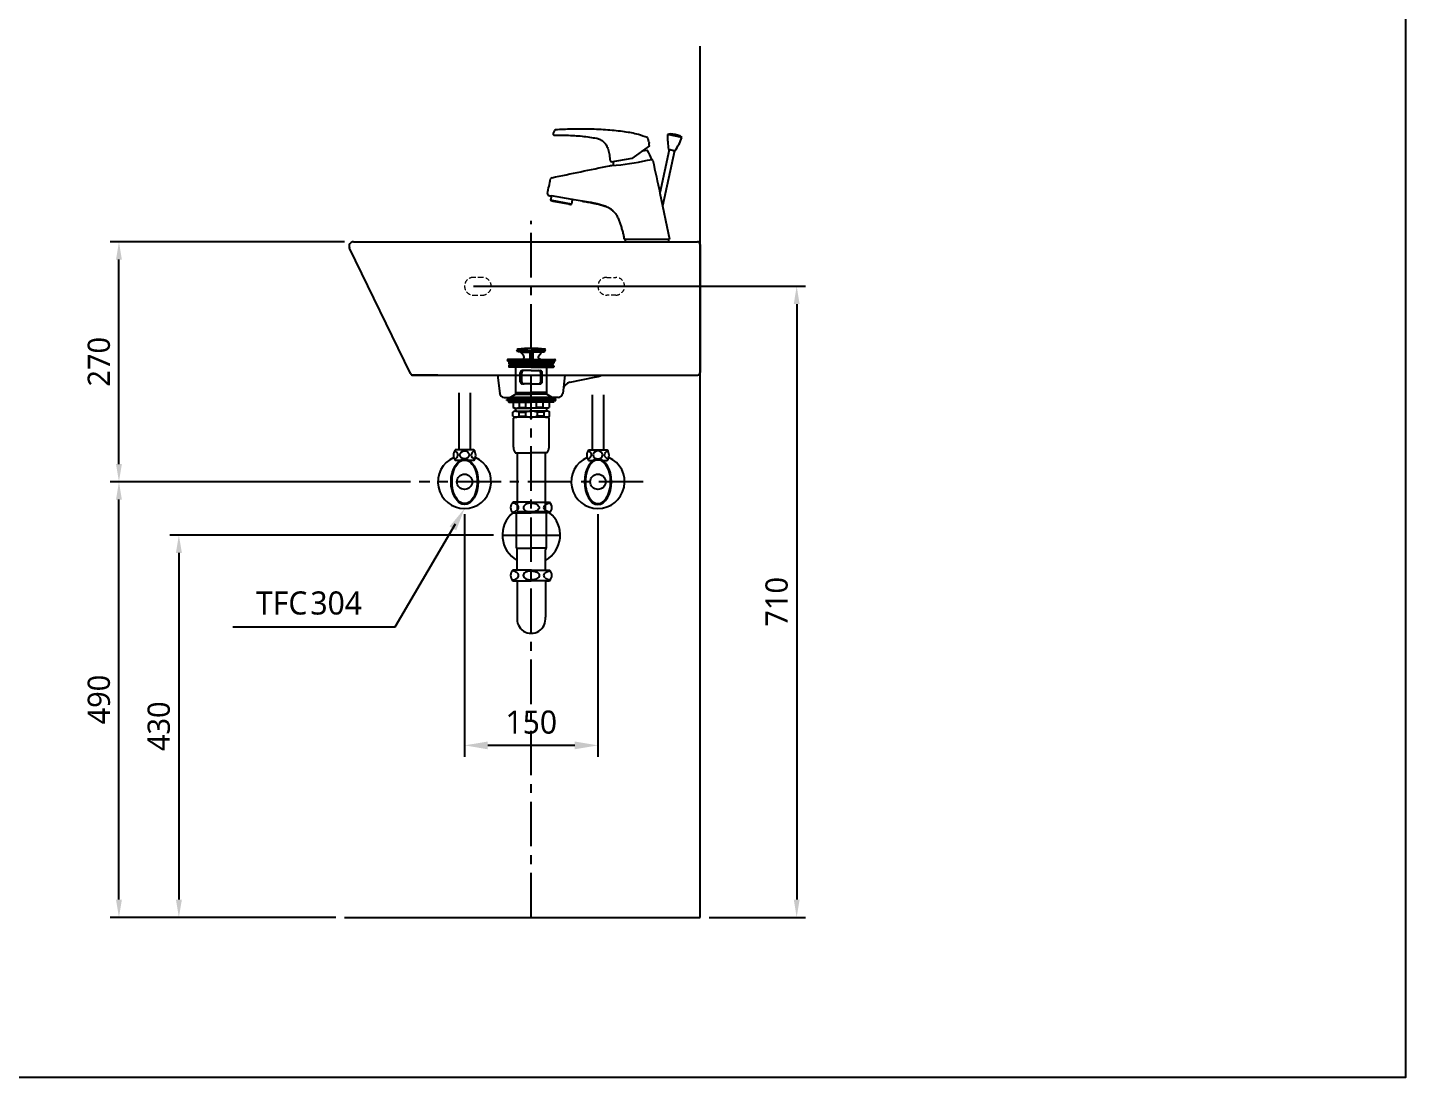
# Model space of a CAD drawing. Extents: x 189 to 5526, y -51 to 2049.
# Drawn here: x 1739 to 3289, y -51 to 1130 of the extents above; entities that cross this region are included whole.
import ezdxf

# ---------------------------------------------------------------- set-up
doc = ezdxf.new("R2010")
doc.units = 0
doc.header["$LTSCALE"] = 20
doc.header["$MEASUREMENT"] = 0
for name, pattern in [('CENTER', [2, 1.25, -0.25, 0.25, -0.25]), ('HIDDEN', [0.375, 0.25, -0.125]), ('HIDDEN2', [0.1875, 0.125, -0.0625])]:
    doc.linetypes.add(name, pattern=pattern)
doc.layers.get('0').update_dxf_attribs({"linetype": 'CONTINUOUS'})
doc.layers.get('DEFPOINTS').update_dxf_attribs({"linetype": 'CONTINUOUS'})
for name, color, linetype in [('1', 7, 'CONTINUOUS'), ('3', 3, 'CONTINUOUS'), ('4', 4, 'CONTINUOUS'), ('5', 5, 'CONTINUOUS'), ('6', 6, 'CONTINUOUS'), ('7', 7, 'CONTINUOUS'), ('CENTER', 2, 'CENTER')]:
    doc.layers.add(name, color=color, linetype=linetype)
doc.layers.add('2', color=2, linetype='HIDDEN2', lineweight=9)
doc.styles.get("Standard").update_dxf_attribs({"font": 'NanumGothic.ttf'})
doc.dimstyles.get("Standard").update_dxf_attribs({"dimtxt": 25, "dimasz": 20, "dimexe": 10, "dimexo": 10, "dimgap": 10, "dimtad": 1, "dimdec": 0, "dimzin": 0, "dimdsep": 46, "dimtxsty": 'Standard', "dimcen": 0, "dimclrd": 3, "dimclre": 3, "dimclrt": 2, "dimadec": 0, "dimazin": 0, "dimtfac": 1, "dimtdec": 0, "dimtmove": 0, "dimatfit": 3, "dimfxl": 1, "dimtolj": 1, "dimtzin": 0, "dimarcsym": 0})

# ---------------------------------------------------------------- blocks, each defined once
blk = doc.blocks.new('A$C70257C18')
at = {"layer": '1'}
blk.add_line((50.8, 128.4), (4.2, 128.4), dxfattribs=at)
at = {"layer": '3'}
for p, q in [((0.5, 170.6), (0.5, 170)), ((10.2, 171), (0.9, 171)), ((27.5, 171), (10.2, 171)), ((12.5, 179.6), (11.3, 181.7)), ((11.4, 181.5), (27.5, 181.5)), ((27.5, 179.6), (12.5, 179.6)), ((15, 179.4), (25.8, 178.7)), ((19.2, 174.7), (16.5, 178.6)), ((17.1, 171), (18.6, 171.8)), ((27.5, 179.6), (25.8, 178.7)), ((25.8, 178.7), (25.8, 171)), ((27, 179.3), (26.6, 172.9)), ((26.8, 171), (26.6, 173)), ((26.6, 173), (27.5, 173)), ((43.6, 181.5), (27.5, 181.5)), ((27.5, 179.6), (42.5, 179.6)), ((27.5, 179.6), (29.3, 178.7)), ((28.5, 173), (27.5, 173)), ((27.5, 171), (44.8, 171)), ((28, 179.3), (28.5, 172.9)), ((28.2, 171), (28.5, 173)), ((40, 179.4), (29.3, 178.7)), ((29.3, 178.7), (29.3, 171)), ((35.8, 174.7), (38.5, 178.6)), ((37.9, 171), (36.4, 171.8)), ((42.5, 179.6), (43.7, 181.7)), ((44.8, 171), (54.1, 171)), ((54.5, 170.6), (54.5, 170)), ((0.5, 170), (27.5, 170)), ((0.5, 170), (2.6, 168.5)), ((2.2, 168.3), (2.2, 167)), ((2.2, 164), (2.2, 162.7)), ((8.5, 168.5), (2.4, 168.5)), ((27.5, 162.5), (2.4, 162.5)), ((27.5, 166.5), (2.7, 166.5)), ((27.5, 164.5), (2.7, 164.5)), ((8.5, 168.5), (27.5, 168.5)), ((10, 131.9), (10, 162.5)), ((15.1, 146), (15.1, 156)), ((16.9, 146), (16.9, 156)), ((27.5, 158.5), (17.6, 158.5)), ((54.5, 170), (27.5, 170)), ((46.5, 168.5), (27.5, 168.5)), ((27.5, 166.5), (52.3, 166.5)), ((27.5, 164.5), (52.3, 164.5)), ((27.5, 162.5), (52.6, 162.5)), ((27.5, 158.5), (37.4, 158.5)), ((38.1, 146), (38.1, 156)), ((39.9, 146), (39.9, 156)), ((45, 131.9), (45, 162.5)), ((46.5, 168.5), (52.6, 168.5)), ((54.5, 170), (52.4, 168.5)), ((52.8, 168.3), (52.8, 167)), ((52.8, 164), (52.8, 162.7)), ((27.5, 143.5), (17.6, 143.5)), ((27.5, 143.5), (37.4, 143.5)), ((10, 131.9), (0, 125.9)), ((0, 125.9), (27.5, 125.9)), ((0, 124.9), (0, 125.9)), ((10, 124.9), (0, 124.9)), ((1.8, 124.9), (1.8, 123.6)), ((10.7, 134), (10, 135.2)), ((10, 134), (27.5, 134)), ((10, 131.9), (27.5, 131.9)), ((45, 124.9), (10, 124.9)), ((10.7, 131.9), (10.7, 134)), ((45, 134), (27.5, 134)), ((45, 131.9), (27.5, 131.9)), ((55, 125.9), (27.5, 125.9)), ((44.3, 134), (45, 135.2)), ((44.3, 131.9), (44.3, 134)), ((45, 131.9), (55, 125.9)), ((45, 124.9), (55, 124.9)), ((53.2, 124.9), (53.2, 123.6)), ((55, 124.9), (55, 125.9)), ((2.3, 123.1), (7.3, 123.1)), ((6.8, 107.4), (6.8, 111.6)), ((7.3, 123.1), (27.5, 123.1)), ((7.3, 123.1), (7.3, 117)), ((8.3, 116.4), (7.3, 117)), ((8.3, 116.4), (9.7, 116.4)), ((9.7, 116.4), (27.5, 116.4)), ((10, 113), (10, 116.4)), ((10.1, 113), (27.3, 113)), ((13.5, 111.6), (20.9, 111.6)), ((13.5, 111.6), (13.5, 107.4)), ((14.1, 117), (14.1, 123.1)), ((14.1, 117), (21.5, 117)), ((20.9, 111.6), (20.9, 107.4)), ((21.5, 117), (21.5, 123.1)), ((47.7, 123.1), (27.5, 123.1)), ((45.3, 116.4), (27.5, 116.4)), ((44.9, 113), (27.7, 113)), ((33.5, 117), (33.5, 123.1)), ((40.9, 117), (33.5, 117)), ((34.1, 111.6), (34.1, 107.4)), ((41.5, 111.6), (34.1, 111.6)), ((40.9, 117), (40.9, 123.1)), ((41.5, 111.6), (41.5, 107.4)), ((45, 113), (45, 116.4)), ((46.7, 116.4), (45.3, 116.4)), ((46.7, 116.4), (47.7, 117)), ((47.7, 123.1), (47.7, 117)), ((52.7, 123.1), (47.7, 123.1)), ((48.2, 107.4), (48.2, 111.6)), ((7.5, 72.4), (7.5, 105)), ((27.5, 106), (8.5, 106)), ((13.5, 107.4), (20.9, 107.4)), ((44.9, 106), (27.5, 106)), ((41.5, 107.4), (34.1, 107.4)), ((44.3, 106), (44.9, 106)), ((44.9, 106), (45.3, 106)), ((46.5, 106), (45, 106)), ((47.5, 72.4), (47.5, 105)), ((47.5, 99.6), (47.5, 105)), ((9.5, 66), (27.5, 66)), ((11.6, 66), (11.6, 0)), ((45.5, 66), (27.5, 66)), ((43.4, 0), (43.4, 66)), ((11.6, 0), (43.4, 0))]:
    blk.add_line(p, q, dxfattribs=at)
for centre, radius, start, end in [((0.9, 170.6), 0.4, 90, 180), ((12.4, 181.5), 1.1, 97.3204, 169.4262), ((27.5, 63.6), 120, 90, 97.3204), ((14.9, 177.4), 2, 35.2023, 86.2618), ((17.6, 173.6), 2, 300, 35.2023), ((27.5, 63.6), 120, 82.6796, 90), ((37.4, 173.6), 2, 144.7977, 240), ((40.1, 177.4), 2, 93.7382, 144.7977), ((42.7, 181.5), 1.1, 10.5738, 82.6796), ((54.1, 170.6), 0.4, 0, 90), ((2.4, 168.3), 0.2, 90, 180), ((2.7, 167), 0.5, 180, 270), ((2.7, 164), 0.5, 90, 180), ((2.4, 162.7), 0.2, 180, 270), ((6, 165.5), 1, 270, 90), ((17.6, 156), 2.5, 90, 180), ((19.4, 156), 2.5, 90, 180), ((35.6, 156), 2.5, 0, 90), ((37.4, 156), 2.5, 0, 90), ((49, 165.5), 1, 90, 270), ((52.3, 167), 0.5, 270, 0), ((52.3, 164), 0.5, 0, 90), ((52.6, 168.3), 0.2, 0, 90), ((52.6, 162.7), 0.2, 270, 0), ((17.6, 146), 2.5, 180, 270), ((19.4, 146), 2.5, 180, 270), ((35.6, 146), 2.5, 270, 0), ((37.4, 146), 2.5, 270, 0), ((2.3, 123.6), 0.5, 180, 270), ((10.1, 108.3), 4.7, 43.9409, 136.0591), ((10.7, 126.6), 10.2, 250.5679, 289.4321), ((27, 99.4), 13.6, 89.0643, 116.6472), ((27.3, 145.9), 29.5, 258.5956, 270.3737), ((27.7, 145.9), 29.5, 269.6263, 281.4044), ((28, 99.4), 13.6, 63.3528, 90.9357), ((44.3, 126.6), 10.2, 250.5679, 289.4321), ((44.9, 108.3), 4.7, 43.9409, 136.0591), ((52.7, 123.6), 0.5, 270, 0), ((10.1, 110.7), 4.7, 223.9409, 316.0591), ((8.5, 105), 1, 90, 180), ((27, 119.6), 13.6, 243.3528, 270.9357), ((28, 119.6), 13.6, 269.0643, 296.6472), ((44.9, 110.7), 4.7, 223.9409, 316.0591), ((46.5, 105), 1, 0, 90), ((20.5, 72.9), 13, 182.42, 212.3), ((34.5, 72.9), 13, 327.7, 357.58)]:
    blk.add_arc(centre, radius, start, end, dxfattribs=at)
at = {"layer": '7', "extrusion": (0, 1, 0)}
for p, q in [((27.5, 161.2, -14.2), (27.5, 161.2, 445.8)), ((27.5, 161.2, 445.8), (27.5, 161.2, -14.2)), ((27.5, 161.2, -14.2), (27.5, 161.2, 445.8)), ((27.5, 161.2, 445.8), (27.5, 161.2, -14.2)), ((27.5, 161.2, 20), (27.5, 161.2, 0)), ((27.5, 161.2, 20), (27.5, 161.2, 0)), ((27.5, 161.2, 20), (27.5, 161.2, 0)), ((27.5, 161.2, 20), (27.5, 161.2, 0)), ((27.5, 161.2, -14.2), (27.5, 161.2, -14.2)), ((27.5, 161.2, -14.2), (27.5, 161.2, -14.2)), ((27.5, 161.2, -14.2), (27.5, 161.2, -14.2)), ((27.5, 161.2, -14.2), (27.5, 161.2, -14.2)), ((27.5, 161.2, 0), (27.5, 161.2, -14.2)), ((27.5, 161.2, 0), (27.5, 161.2, -14.2)), ((27.5, 161.2, 0), (27.5, 161.2, -14.2)), ((27.5, 161.2, 0), (27.5, 161.2, -14.2)), ((27.5, 161.2, 445.8), (27.5, 161.2, 445.8)), ((27.5, 161.2, 445.8), (27.5, 161.2, 445.8)), ((27.5, 161.2, 445.8), (27.5, 161.2, 445.8)), ((27.5, 161.2, 445.8), (27.5, 161.2, 445.8)), ((27.5, 161.2, 410.5), (27.5, 161.2, 445.8)), ((27.5, 161.2, 410.5), (27.5, 161.2, 445.8))]:
    blk.add_line(p, q, dxfattribs=at)
at = {"layer": '7'}
for points, knots in [([(27.5, 161.2, 381.3), (27.5, 161.2, 320), (27.5, 161.2, 258.7), (27.5, 161.2, 138.2), (27.5, 161.2, 79.1), (27.5, 161.2, 20)], [0, 0, 0, 0, 0.509144, 0.509144, 1, 1, 1, 1]), ([(27.5, 161.2, 381.3), (27.5, 161.2, 320), (27.5, 161.2, 258.7), (27.5, 161.2, 138.2), (27.5, 161.2, 79.1), (27.5, 161.2, 20)], [0, 0, 0, 0, 0.509144, 0.509144, 1, 1, 1, 1]), ([(27.5, 161.2, 381.3), (27.5, 161.2, 320), (27.5, 161.2, 258.7), (27.5, 161.2, 138.2), (27.5, 161.2, 79.1), (27.5, 161.2, 20)], [0, 0, 0, 0, 0.509144, 0.509144, 1, 1, 1, 1]), ([(27.5, 161.2, 381.3), (27.5, 161.2, 320), (27.5, 161.2, 258.7), (27.5, 161.2, 138.2), (27.5, 161.2, 79.1), (27.5, 161.2, 20)], [0, 0, 0, 0, 0.509144, 0.509144, 1, 1, 1, 1]), ([(27.5, 161.2, 410.5), (27.5, 161.2, 410.5), (27.5, 161.2, 410.6), (27.5, 161.2, 411), (27.5, 161.2, 411.2), (27.5, 161.2, 411.6)], [0, 0, 0, 0, 0.535587, 0.535587, 1, 1, 1, 1]), ([(27.5, 161.2, 410.5), (27.5, 161.2, 410.5), (27.5, 161.2, 410.6), (27.5, 161.2, 411), (27.5, 161.2, 411.2), (27.5, 161.2, 411.6)], [0, 0, 0, 0, 0.535587, 0.535587, 1, 1, 1, 1]), ([(27.5, 161.2, 410.5), (27.5, 161.2, 410.5), (27.5, 161.2, 410.6), (27.5, 161.2, 411), (27.5, 161.2, 411.2), (27.5, 161.2, 411.6)], [0, 0, 0, 0, 0.535587, 0.535587, 1, 1, 1, 1]), ([(27.5, 161.2, 410.5), (27.5, 161.2, 410.5), (27.5, 161.2, 410.6), (27.5, 161.2, 411), (27.5, 161.2, 411.2), (27.5, 161.2, 411.6)], [0, 0, 0, 0, 0.535587, 0.535587, 1, 1, 1, 1]), ([(27.5, 161.2, 381.3), (27.5, 161.2, 385.3), (27.5, 161.2, 389.3), (27.5, 161.2, 396.6), (27.5, 161.2, 400), (27.5, 161.2, 405.6), (27.5, 161.2, 407.9), (27.5, 161.2, 410.9), (27.5, 161.2, 411.6), (27.5, 161.2, 411.6)], [0, 0, 0, 0, 0.25, 0.25, 0.5, 0.5, 0.75, 0.75, 1, 1, 1, 1]), ([(27.5, 161.2, 381.3), (27.5, 161.2, 385.3), (27.5, 161.2, 389.3), (27.5, 161.2, 396.6), (27.5, 161.2, 400), (27.5, 161.2, 405.6), (27.5, 161.2, 407.9), (27.5, 161.2, 410.9), (27.5, 161.2, 411.6), (27.5, 161.2, 411.6)], [0, 0, 0, 0, 0.25, 0.25, 0.5, 0.5, 0.75, 0.75, 1, 1, 1, 1]), ([(27.5, 161.2, 381.3), (27.5, 161.2, 385.3), (27.5, 161.2, 389.3), (27.5, 161.2, 396.6), (27.5, 161.2, 400), (27.5, 161.2, 405.6), (27.5, 161.2, 407.9), (27.5, 161.2, 410.9), (27.5, 161.2, 411.6), (27.5, 161.2, 411.6)], [0, 0, 0, 0, 0.25, 0.25, 0.5, 0.5, 0.75, 0.75, 1, 1, 1, 1]), ([(27.5, 161.2, 381.3), (27.5, 161.2, 385.3), (27.5, 161.2, 389.3), (27.5, 161.2, 396.6), (27.5, 161.2, 400), (27.5, 161.2, 405.6), (27.5, 161.2, 407.9), (27.5, 161.2, 410.9), (27.5, 161.2, 411.6), (27.5, 161.2, 411.6)], [0, 0, 0, 0, 0.25, 0.25, 0.5, 0.5, 0.75, 0.75, 1, 1, 1, 1])]:
    blk.add_open_spline(points, degree=3, knots=knots, dxfattribs=at)
for points, degree in [([(27.5, 161.2, 0), (27.5, 161.2)], 1), ([(27.5, 161.2, 0), (27.5, 161.2)], 1), ([(27.5, 161.2, 0), (27.5, 161.2)], 1), ([(27.5, 161.2, 0), (27.5, 161.2)], 1), ([(27.5, 161.2, -14.2), (27.5, 161.2, -9.5), (27.5, 161.2, -4.7), (27.5, 161.2, 0)], 3), ([(27.5, 161.2, -14.2), (27.5, 161.2, -9.5), (27.5, 161.2, -4.7), (27.5, 161.2, 0)], 3), ([(27.5, 161.2, -14.2), (27.5, 161.2, -9.5), (27.5, 161.2, -4.7), (27.5, 161.2, 0)], 3), ([(27.5, 161.2, -14.2), (27.5, 161.2, -9.5), (27.5, 161.2, -4.7), (27.5, 161.2, 0)], 3)]:
    blk.add_open_spline(points, degree=degree, dxfattribs=at)
blk = doc.blocks.new('A$C7FD77792')
at = {"layer": '1'}
blk.add_line((0, 110.2), (65, 110.2), dxfattribs=at)
at = {"layer": '4'}
for p, q in [((16.3, 147.2), (12, 147.2)), ((32.5, 147.2), (16.3, 147.2)), ((32.5, 147.2), (48.8, 147.2)), ((48.8, 147.2), (53, 147.2)), ((12.4, 135.2), (12, 135.2)), ((12.4, 135.2), (32.5, 135.2)), ((15.7, 135.2), (15.7, 95.4)), ((52.7, 135.2), (32.5, 135.2)), ((49.3, 135.2), (49.3, 95.4)), ((52.7, 135.2), (53, 135.2)), ((15.7, 95.4), (32.5, 95.4)), ((16.6, 70.9), (16.6, 93.8)), ((49.3, 95.4), (32.5, 95.4)), ((48.4, 70.9), (48.4, 93.8)), ((16.6, 70.9), (11.9, 70.9)), ((32.4, 70.9), (16.6, 70.9)), ((32.4, 70.9), (32.5, 70.9)), ((32.6, 70.9), (32.5, 70.9)), ((32.6, 70.9), (48.4, 70.9)), ((48.4, 70.9), (53.1, 70.9)), ((11.9, 58.9), (16.6, 58.9)), ((16.6, 58.9), (32.4, 58.9)), ((16.6, 58.9), (16.6, 17.8)), ((48.4, 58.9), (32.6, 58.9)), ((48.4, 58.9), (48.4, 17.8)), ((48.4, 58.9), (53.1, 58.9))]:
    blk.add_line(p, q, dxfattribs=at)
for points in [[(18.3, 141.2, 0.155217), (17.7, 143, 0.106747), (15.7, 144.9, 0.073043), (12.9, 146.1, 0.028511), (11.2, 146.4, 0.059523)], [(11.2, 136, 0.028511), (12.9, 136.3, 0.073043), (15.7, 137.4, 0.106747), (17.7, 139.3, 0.155217), (18.3, 141.2, 0.155217)], [(24.2, 142.9, 0.32729), (24.2, 139.4, 0.106373), (26.2, 137.6, 0.071219), (28.9, 136.6, 0.057537), (32.5, 136.2, 0.057537)], [(32.5, 146.2, 0.057537), (28.9, 145.8, 0.071219), (26.2, 144.7, 0.106373), (24.2, 142.9, 0.159483)], [(32.5, 146.2, -0.057537), (36.1, 145.8, -0.071219), (38.8, 144.7, -0.106373), (40.8, 142.9, -0.159483)], [(40.8, 142.9, -0.32729), (40.8, 139.4, -0.106373), (38.8, 137.6, -0.071219), (36.1, 136.6, -0.057537), (32.5, 136.2, -0.057537)], [(46.7, 141.2, -0.155217), (47.3, 143, -0.106747), (49.3, 144.9, -0.073043), (52.1, 146.1, -0.028511), (53.8, 146.4, -0.059523)], [(53.8, 136, -0.028511), (52.1, 136.3, -0.073043), (49.3, 137.4, -0.106747), (47.3, 139.3, -0.155217), (46.7, 141.2, -0.155217)], [(16.6, 67.9, 0.049056), (15.6, 68.6, 0.073043), (12.8, 69.8, 0.028511), (11.1, 70.1)], [(18.2, 64.9, 0.155217), (17.6, 66.7, 0.054411), (16.7, 67.8, 0.054411)], [(16.7, 62, 0.054321), (17.6, 63, 0.155217), (18.2, 64.9)], [(24.1, 66.6, 0.32729), (24.1, 63.1, 0.106373), (26.2, 61.3, 0.071219), (28.9, 60.3, 0.057537), (32.4, 59.9, 0.057537)], [(32.5, 69.9, 0.05879), (28.9, 69.5, 0.071219), (26.2, 68.4, 0.106373), (24.1, 66.6, 0.159483)], [(32.5, 69.9, -0.05879), (36.1, 69.5, -0.071219), (38.8, 68.4, -0.106373), (40.9, 66.6, -0.159483)], [(40.9, 66.6, -0.32729), (40.9, 63.1, -0.106373), (38.8, 61.3, -0.071219), (36.1, 60.3, -0.057537), (32.6, 59.9, -0.057537)], [(46.8, 64.9, -0.155217), (47.4, 66.7, -0.05495), (48.3, 67.8, -0.05495)], [(48.3, 62, -0.054539), (47.4, 63, -0.155217), (46.8, 64.9)], [(48.4, 67.9, -0.049056), (49.4, 68.6, -0.073043), (52.2, 69.8, -0.028511), (53.9, 70.1)], [(11.1, 59.7, 0.028511), (12.8, 60, 0.073043), (15.6, 61.1, 0.049056), (16.6, 61.9, 0.049056)], [(53.9, 59.7, -0.028511), (52.2, 60, -0.073043), (49.4, 61.1, -0.049056), (48.4, 61.9, -0.049056)]]:
    blk.add_lwpolyline(points, format="xyb", dxfattribs=at)
for centre, radius, start, end in [((17.3, 141.2), 8, 131.4096, 228.5904), ((47.8, 141.2), 8, 311.4096, 48.5904), ((32.5, 110.2), 32.5, 129.4471, 240.7605), ((32.5, 110.2), 32.5, 299.2395, 50.5529), ((15.7, 93.8), 0.925, 0, 58.7026), ((49.3, 93.8), 0.925, 121.2974, 180), ((48.3, 95.4), 1, 301.2974, 0), ((17.2, 64.9), 8, 131.4096, 228.5904), ((47.8, 64.9), 8, 311.4096, 48.5904), ((32.5, 15.8), 16, 172.8334, 7.1666), ((32.5, 15.8), 16, 172.8334, 180)]:
    blk.add_arc(centre, radius, start, end, dxfattribs=at)
blk = doc.blocks.new('*D14')
at = {"layer": '1', "color": 3, "lineweight": -2, "transparency": 16777216}
for p, q in [((14174, 348.9), (14174, 75.9)), ((14324, 348.9), (14324, 75.9)), ((14298, 88.9), (14200, 88.9))]:
    blk.add_line(p, q, dxfattribs=at)
at = {"layer": '1', "color": 3, "transparency": 16777216}
for points in [[(14200, 93.2), (14200, 84.5), (14174, 88.9)], [(14298, 93.2), (14298, 84.5), (14324, 88.9)]]:
    blk.add_solid(points, dxfattribs=at)
at = {"layer": 'DEFPOINTS', "color": 0, "transparency": 16777216}
for p in [(14174, 355.4), (14324, 355.4), (14174, 88.9)]:
    blk.add_point(p, dxfattribs=at)
at = {"layer": '1', "color": 2, "transparency": 16777216, "insert": (14249, 114.9), "char_height": 26, "attachment_point": 5}
blk.add_mtext('\\A1;150', dxfattribs=at)
blk = doc.blocks.new('A$C510B3A89')
at = {"layer": '1', "color": 7}
blk.add_line((87.4, 0), (136.2, 0), dxfattribs=at)
at = {"layer": '7'}
for p, q in [((114, 113), (114.3, 111)), ((138.2, 121.6), (135.2, 120.7)), ((151.3, 117.3), (135.2, 120.7)), ((138.2, 121.6), (138.2, 121.6)), ((148.9, 119.3), (149, 119.3)), ((149, 119.3), (151.3, 117.3)), ((94.8, 93.8), (71.3, 89.6)), ((114.8, 107.8), (94.8, 93.8)), ((112.1, 102.8), (106.2, 101.8)), ((136.9, 103.5), (126.6, 54.8)), ((142.8, 102.2), (129.6, 40.1)), ((143.4, 102.4), (136.3, 103.9)), ((136.7, 103.5), (137.9, 103.3)), ((141.8, 102.4), (137.9, 103.3)), ((141.8, 102.4), (142.9, 102.2)), ((112.4, 91.7), (117.7, 92.7)), ((4.4, 51.6), (3.5, 46.7)), ((4.4, 45.9), (3.5, 46.7)), ((27.1, 42.5), (3.5, 46.7)), ((28, 47.4), (4.4, 51.6)), ((28, 47.4), (27.1, 42.5)), ((28.5, 47.3), (28, 47.4)), ((126.6, 54.8), (137.2, 3)), ((4.4, 45.9), (6.1, 45.6)), ((24.3, 42.4), (6.1, 45.6)), ((23.9, 42.3), (6.5, 45.4)), ((24.3, 42.4), (26.1, 42.1)), ((26.1, 42.1), (27.1, 42.5)), ((86.4, 3), (86.3, 3.5)), ((87.4, 3), (87.4, 0)), ((136.2, 3), (136.2, 0))]:
    blk.add_line(p, q, dxfattribs=at)
at = {"layer": '7', "color": 7}
for p, q in [((86.4, 3), (115.5, 3)), ((115.5, 3), (137.2, 3))]:
    blk.add_line(p, q, dxfattribs=at)
at = {"layer": '7'}
for centre, radius, start, end in [((9.3, 124.4), 1.5, 93.6966, 151.3141), ((7.8, 121.4), 1.5, 154.2972, 270.8052), ((111.8, 115.8), 1.5, 12.9441, 66.1922), ((205.1, 117.1), 70, 177.0153, 190.8327), ((133.2, 71.8), 50, 71.7204, 84.2796), ((86, 142.4), 70, 325.1673, 338.9847), ((112.2, 102.3), 0.5, 34.0977, 100), ((83.6, 83), 35, 15.8809, 34.0977), ((136.8, 104), 0.5, 190.8327, 258), ((143, 102.7), 0.5, 258, 325.1673), ((108.9, 87.5), 35, 175.6305, 182.5585), ((116.7, 91), 2, 12.5419, 57.7542), ((5.5, 70.1), 2, 103.7822, 164.229), ((2, 54), 2, 167.6446, 258.9831), ((6.6, 45.9), 0.5, 206.8699, 260), ((24, 42.8), 0.5, 260, 313.1301)]:
    blk.add_arc(centre, radius, start, end, dxfattribs=at)
for points in [[(8, 125.2), (6.4, 122.1)], [(112.4, 117.2), (102.3, 120.6), (86.8, 123.7), (68, 125.7), (47.4, 126.7), (26.8, 126.7), (9.2, 125.9)], [(7.8, 119.9), (12.9, 120), (30.3, 119.5), (47.5, 117.8), (55.5, 116.4)], [(55.5, 116.4), (57.6, 115.9), (59.6, 115), (61.5, 113.9), (63.2, 112.5), (64.7, 110.9), (66, 109.2), (67, 107.2), (67.8, 105.2)], [(114, 113), (113.6, 114.6), (113.3, 116.2)], [(114.8, 108.1), (114.6, 108.8), (114.5, 109.6), (114.4, 110.2), (114.4, 110.6), (114.3, 110.9), (114.3, 111)], [(67.8, 105.2), (68.6, 102.3), (70, 96.1), (71.2, 89.8), (71.3, 89.6)], [(5, 72.1), (69.9, 85.6)], [(69.9, 85.6), (70.2, 85.6), (70.9, 85.7), (72.3, 85.8), (112.4, 91.7)], [(3.9, 51.6), (4.1, 51.6), (4.4, 51.6)], [(38.9, 45.7), (30.1, 47.1), (28.5, 47.3)], [(56, 42.6), (52.3, 43.4), (48.2, 44.2), (43.7, 44.9), (38.9, 45.7)], [(38.9, 45.7), (45, 44.7), (51, 43.6), (56, 42.6)], [(72.5, 36), (71, 37.1), (68.6, 38.5), (66.1, 39.6), (63.5, 40.5), (61, 41.3), (58.5, 42), (56, 42.6)], [(56, 42.6), (61.1, 41.3), (65.9, 39.7), (70, 37.7), (72.5, 36)], [(73.1, 35.4), (72.5, 36)], [(72.5, 36), (73.1, 35.4)], [(73.1, 35.4), (76.1, 32.2), (78.5, 28.4), (80.4, 24.4), (81.9, 20.3), (83.2, 16.1), (84.4, 11.9), (85.4, 7.7), (86.3, 3.5)]]:
    blk.add_spline(points, degree=3, dxfattribs=at)
for points in [[(114.8, 107.8), (114.8, 107.9), (114.8, 108), (114.8, 108.1)], [(118.6, 91.4), (121.3, 79.2), (123.9, 67), (126.6, 54.8)], [(0, 54.5), (1.2, 59.9), (2.4, 65.3), (3.6, 70.7)]]:
    blk.add_open_spline(points, degree=3, dxfattribs=at)
blk.add_open_spline([(1.6, 52.1), (1.9, 52), (2.7, 51.8), (3.5, 51.7), (3.9, 51.6)], degree=3, knots=[0.173317, 0.173317, 0.173317, 0.173317, 1.25795, 2.514058, 2.514058, 2.514058, 2.514058], dxfattribs=at)
blk = doc.blocks.new('*D26')
at = {"color": 3, "lineweight": -2, "transparency": 16777216}
for p, q in [((2169.8, 619.1), (1832, 619.1)), ((1842, 149.1), (1842, 599.1)), ((2085.8, 129.1), (1832, 129.1))]:
    blk.add_line(p, q, dxfattribs=at)
at = {"color": 3, "transparency": 16777216}
for points in [[(1838.7, 599.1), (1845.3, 599.1), (1842, 619.1)], [(1838.7, 149.1), (1845.3, 149.1), (1842, 129.1)]]:
    blk.add_solid(points, dxfattribs=at)
at = {"layer": 'DEFPOINTS', "color": 0, "transparency": 16777216}
for p in [(1842, 619.1), (2179.8, 619.1, 1), (2095.8, 129.1)]:
    blk.add_point(p, dxfattribs=at)
at = {"color": 2, "transparency": 16777216, "insert": (1819.5, 374.1), "char_height": 25, "attachment_point": 5, "rotation": 90}
blk.add_mtext('\\A1;490', dxfattribs=at)
blk = doc.blocks.new('*D27')
at = {"color": 3, "lineweight": -2, "transparency": 16777216}
for p, q in [((2263.3, 559.1), (1899.4, 559.1)), ((1909.4, 539.1), (1909.4, 149.1)), ((2085.8, 129.1), (1899.4, 129.1))]:
    blk.add_line(p, q, dxfattribs=at)
at = {"color": 3, "transparency": 16777216}
for points in [[(1906.1, 539.1), (1912.8, 539.1), (1909.4, 559.1)], [(1906.1, 149.1), (1912.8, 149.1), (1909.4, 129.1)]]:
    blk.add_solid(points, dxfattribs=at)
at = {"layer": 'DEFPOINTS', "color": 0, "transparency": 16777216}
for p in [(2273.3, 559.1, 1), (1909.4, 129.1), (2095.8, 129.1)]:
    blk.add_point(p, dxfattribs=at)
at = {"color": 2, "transparency": 16777216, "insert": (1886.9, 344.1), "char_height": 25, "attachment_point": 5, "rotation": 90}
blk.add_mtext('\\A1;430', dxfattribs=at)
blk = doc.blocks.new('*D29')
at = {"color": 3, "lineweight": -2, "transparency": 16777216}
for p, q in [((2240.8, 839.1), (2614.4, 839.1)), ((2604.4, 819.1), (2604.4, 149.1)), ((2505.8, 129.1), (2614.4, 129.1))]:
    blk.add_line(p, q, dxfattribs=at)
at = {"color": 3, "transparency": 16777216}
for points in [[(2601.1, 819.1), (2607.7, 819.1), (2604.4, 839.1)], [(2601.1, 149.1), (2607.7, 149.1), (2604.4, 129.1)]]:
    blk.add_solid(points, dxfattribs=at)
at = {"layer": 'DEFPOINTS', "color": 0, "transparency": 16777216}
for p in [(2230.8, 839.1), (2495.8, 129.1), (2604.4, 129.1)]:
    blk.add_point(p, dxfattribs=at)
at = {"color": 2, "transparency": 16777216, "insert": (2581.9, 484.1), "char_height": 25, "attachment_point": 5, "rotation": 90}
blk.add_mtext('\\A1;710', dxfattribs=at)
blk = doc.blocks.new('*D35')
at = {"color": 3, "lineweight": -2, "transparency": 16777216}
for p, q in [((2095.8, 889.1), (1832, 889.1)), ((1842, 639.1), (1842, 869.1)), ((2169.8, 619.1), (1832, 619.1))]:
    blk.add_line(p, q, dxfattribs=at)
at = {"color": 3, "transparency": 16777216}
for points in [[(1838.7, 869.1), (1845.3, 869.1), (1842, 889.1)], [(1838.7, 639.1), (1845.3, 639.1), (1842, 619.1)]]:
    blk.add_solid(points, dxfattribs=at)
at = {"layer": 'DEFPOINTS', "color": 0, "transparency": 16777216}
for p in [(1842, 889.1), (2105.8, 889.1), (2179.8, 619.1, 1)]:
    blk.add_point(p, dxfattribs=at)
at = {"color": 2, "transparency": 16777216, "insert": (1819.5, 754.1), "char_height": 25, "attachment_point": 5, "rotation": 90}
blk.add_mtext('\\A1;270', dxfattribs=at)
blk = doc.blocks.new('A$C24765FB8')
at = {"layer": '1', "color": 3}
for p, q in [((182.8, 146.4), (250.6, 262.3)), ((0, 146.4), (182.8, 146.4))]:
    blk.add_line(p, q, dxfattribs=at)
blk.add_solid([(243.9, 259.3), (251.3, 254.9), (260.7, 279.5)], dxfattribs=at)
at = {"layer": '6'}
for p, q in [((254.4, 409.5), (254.4, 345.5)), ((267.1, 409.5), (267.1, 345.5)), ((404.4, 407.4), (404.4, 345.5)), ((417.1, 407.4), (417.1, 345.5)), ((267.1, 345.5), (250.2, 345.5)), ((271.2, 345.5), (267.1, 345.5)), ((400.2, 345.5), (404.4, 345.5)), ((404.4, 345.5), (421.2, 345.5)), ((255.6, 333.5), (250.2, 333.5)), ((271.2, 333.5), (265.9, 333.5)), ((400.2, 333.5), (405.6, 333.5)), ((415.9, 333.5), (421.2, 333.5))]:
    blk.add_line(p, q, dxfattribs=at)
for centre in [(260.7, 309.5), (410.7, 309.5)]:
    blk.add_circle(centre, 8.62, dxfattribs=at)
for centre, radius, start, end in [((258.2, 339.5), 10, 143.1301, 216.8699), ((263.2, 339.5), 10, 323.1301, 36.8699), ((408.2, 339.5), 10, 143.1301, 216.8699), ((413.2, 339.5), 10, 323.1301, 36.8699), ((260.7, 309.5), 30, 113.9173, 66.0827), ((410.7, 309.5), 30, 113.9173, 66.0827)]:
    blk.add_arc(centre, radius, start, end, dxfattribs=at)
for centre, major_axis, start_param, end_param in [((248, 339.7), (-5.23, 0), 1.800504, 4.443058), ((273.4, 339.7), (5.23, 0), 1.824119, 4.49897)]:
    blk.add_ellipse(centre, major_axis=major_axis, ratio=0.866391, start_param=start_param, end_param=end_param, dxfattribs=at)
for centre, major_axis, ratio in [((260.7, 339.7), (5.23, 0), 0.866391), ((260.7, 309.5), (0, 25.5), 0.596529)]:
    blk.add_ellipse(centre, major_axis=major_axis, ratio=ratio, dxfattribs=at)
at = {"layer": '6', "extrusion": (0, 0, -1)}
for centre, major_axis, start_param, end_param in [((398, 339.7), (-5.23, 0), 1.824119, 4.49897), ((423.5, 339.7), (5.23, 0), 1.800504, 4.443058)]:
    blk.add_ellipse(centre, major_axis=major_axis, ratio=0.866391, start_param=start_param, end_param=end_param, dxfattribs=at)
for centre, major_axis, ratio in [((410.7, 339.7), (-5.23, 0), 0.866391), ((410.7, 309.5), (0, 25.5), 0.596529)]:
    blk.add_ellipse(centre, major_axis=major_axis, ratio=ratio, dxfattribs=at)
at = {"layer": '6'}
for points in [[(260.7, 334), (258.6, 334), (256.5, 333.2), (252.7, 330), (250.9, 327.5), (248.2, 321.5), (247.2, 317.9), (246.4, 310.4), (246.5, 306.5), (247.7, 299.1), (248.8, 295.7), (251.8, 290.1), (253.7, 287.9), (257.7, 285.3), (259.8, 284.8), (264, 285.4), (266.1, 286.5), (269.8, 290.4), (271.5, 293.1), (273.9, 299.5), (274.6, 303.2), (275.1, 310.8), (274.8, 314.7), (273.2, 321.9), (271.9, 325.1), (268.6, 330.2), (266.7, 332.1), (263.3, 333.7), (262, 334), (260.7, 334)], [(410.7, 334), (412.8, 334), (414.9, 333.2), (418.8, 330), (420.6, 327.5), (423.3, 321.5), (424.3, 317.9), (425.1, 310.4), (425, 306.5), (423.8, 299.1), (422.6, 295.7), (419.6, 290.1), (417.7, 287.9), (413.7, 285.3), (411.6, 284.8), (407.5, 285.4), (405.4, 286.5), (401.7, 290.4), (400, 293.1), (397.6, 299.5), (396.8, 303.2), (396.4, 310.8), (396.7, 314.7), (398.3, 321.9), (399.6, 325.1), (402.8, 330.2), (404.8, 332.1), (408.1, 333.7), (409.4, 334), (410.7, 334)]]:
    blk.add_open_spline(points, degree=3, knots=[0, 0, 0, 0, 0.46111, 0.46111, 0.922219, 0.922219, 1.383329, 1.383329, 1.844439, 1.844439, 2.305549, 2.305549, 2.766658, 2.766658, 3.227768, 3.227768, 3.688878, 3.688878, 4.149988, 4.149988, 4.611097, 4.611097, 5.072207, 5.072207, 5.533317, 5.533317, 5.994427, 5.994427, 6.283185, 6.283185, 6.283185, 6.283185], dxfattribs=at)
at = {"layer": 'CENTER', "color": 2, "linetype": 'CENTER', "ltscale": 2}
blk.add_line((461.7, 309.5), (209.7, 309.5), dxfattribs=at)
at = {"layer": '1', "color": 2, "insert": (85.7, 173), "char_height": 26, "attachment_point": 5}
blk.add_mtext('TFC{\\H0.38462x; }304', dxfattribs=at)
at = {"layer": '1'}
dim = blk.add_linear_dim(base=(260.7, 13), p1=(410.7, 279.5), p2=(260.7, 279.5), dimstyle='Standard', override={"dimscale": 1.3, "dimtxt": 20, "dimasz": 20, "dimexe": 10, "dimexo": 5, "dimgap": 10, "dimlfac": 1, "dimzin": 8, "dimclrd": 3, "dimclre": 3}, dxfattribs=at)
dim.commit()
dim.dimension.update_dxf_attribs({"geometry": '*D14', "text_midpoint": (335.7, 39), "insert": (-13913.3, -75.9)})

msp = doc.modelspace()

# ---------------------------------------------------------------- linework, layer by layer
at = {"color": 7}
for p, q in [((2267.9, 739.1), (2270.3, 718.5)), ((2343.7, 739.1), (2341.3, 718.5)), ((2275.2, 714.1), (2305.8, 714.1)), ((2336.3, 714.1), (2305.8, 714.1))]:
    msp.add_line(p, q, dxfattribs=at)
for centre, start, end in [((2275.2, 719.1), 186.6755, 270), ((2336.3, 719.1), 270, 353.3245)]:
    msp.add_arc(centre, 5, start, end, dxfattribs=at)
at = {"layer": '1', "color": 1}
for p, q in [((2495.8, 129.1), (2495.8, 1109.1)), ((2095.8, 129.1), (2495.8, 129.1))]:
    msp.add_line(p, q, dxfattribs=at)
at = {"layer": '2', "color": 2, "linetype": 'HIDDEN'}
for points in [[(2250.8, 829.1, 1), (2250.8, 849.1), (2240.8, 849.1, 1), (2240.8, 829.1)], [(2390.8, 829.1, -1), (2390.8, 849.1), (2400.8, 849.1, -1), (2400.8, 829.1)]]:
    msp.add_lwpolyline(points, format="xyb", close=True, dxfattribs=at)
at = {"layer": '3', "color": 7}
for p, q in [((2105.8, 889.1), (2113.8, 889.1)), ((2113.8, 889.1), (2395.8, 889.1)), ((2395.8, 889.1), (2492.8, 889.1)), ((2495.8, 886.1), (2495.8, 742.1)), ((2170, 740.8), (2101.3, 881.9)), ((2200.8, 739.1), (2170.8, 739.1)), ((2172.7, 739.1), (2492.8, 739.1)), ((2349.7, 731.2), (2377, 736.7))]:
    msp.add_line(p, q, dxfattribs=at)
for centre, radius, start, end in [((2105.8, 884.1), 5, 90, 205.9487), ((2492.8, 886.1), 3, 0, 90), ((2172.7, 742.1), 3, 205.9487, 270), ((2351.7, 721.4), 10, 101.4212, 173.3245), ((2367.1, 785.7), 50, 281.4212, 291.1575), ((2492.8, 742.1), 3, 270, 0)]:
    msp.add_arc(centre, radius, start, end, dxfattribs=at)
at = {"layer": '5', "color": 212}
msp.add_lwpolyline([(189.2, 2049), (3289.2, 2049), (3289.2, -51), (189.2, -51)], close=True, dxfattribs=at)
at = {"layer": 'CENTER', "color": 2, "linetype": 'CENTER', "ltscale": 2}
msp.add_line((2305.8, 129.1), (2305.8, 912.7), dxfattribs=at)

# ---------------------------------------------------------------- block references
at = {"layer": '1'}
for name, p in [('A$C510B3A89', (2324, 889.1)), ('A$C70257C18', (2278.3, 585.7)), ('A$C24765FB8', (1970.1, 309.6, 1)), ('A$C7FD77792', (2273.3, 448.9, 1))]:
    msp.add_blockref(name, p, dxfattribs=at)

# ---------------------------------------------------------------- dimensions: what is measured, and where the dimension line sits
for base, p1, p2, picture, middle in [((1842, 889.1), (2179.8, 619.1, 1), (2105.8, 889.1), '*D35', (1819.5, 754.1)), ((2604.4, 129.1), (2230.8, 839.1), (2495.8, 129.1), '*D29', (2581.9, 484.1)), ((1842, 619.1), (2095.8, 129.1), (2179.8, 619.1, 1), '*D26', (1819.5, 374.1)), ((1909.4, 129.1), (2273.3, 559.1, 1), (2095.8, 129.1), '*D27', (1886.9, 344.1))]:
    dim = msp.add_linear_dim(base=base, p1=p1, p2=p2, angle=90, dimstyle='Standard')
    dim.commit()
    dim.dimension.update_dxf_attribs({"geometry": picture, "text_midpoint": middle})

doc.saveas('drawing.dxf')
